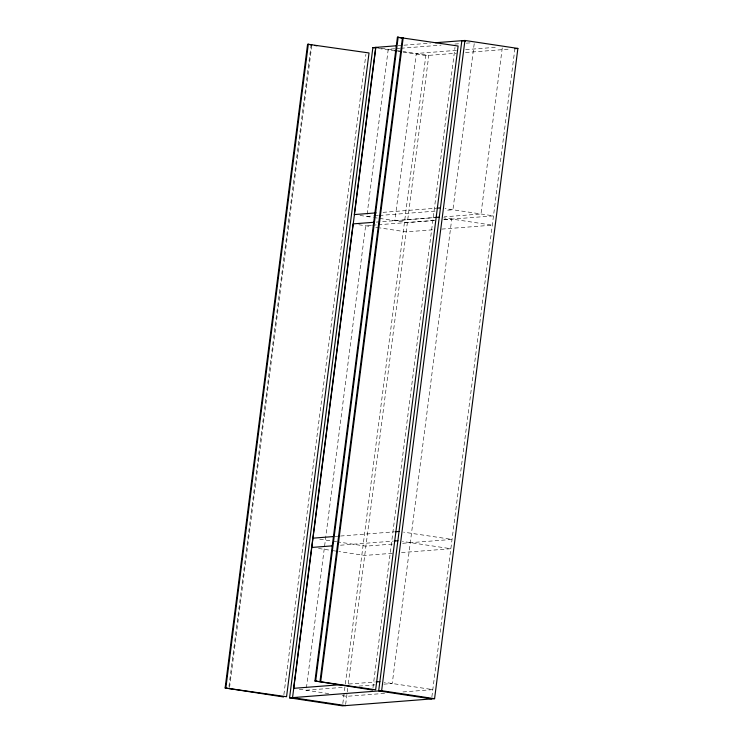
<?xml version="1.0" encoding="UTF-8"?>
<svg xmlns="http://www.w3.org/2000/svg" width="743" height="743" viewBox="0 0 743 743"><rect width="100%" height="100%" fill="white"/><g stroke="black" fill="none" stroke-linecap="round" stroke-linejoin="round"><path stroke-width="0.56" stroke-dasharray="3.71 2.79" d="M228.965 686.383L311.141 44.914M229.559 687.479L311.735 46.001M283.882 694.668L365.909 54.341M306.422 687.916L365.63 225.761L371.37 225.305M367.116 214.179L388.236 49.261L395.127 48.722M342.82 703.547L345.179 685.139M345.328 683.987L425.823 55.604L456.351 53.227M345.644 704.466L347.111 692.959M347.26 691.807L347.705 688.352M348.291 683.755L428.795 55.372L402.882 51.471M372.977 687.721L455.004 47.403M474.21 43.698L452.942 209.758L444.899 210.38M502.259 47.923L480.981 213.984L444.24 216.845M431.878 696.841L514.908 48.666M398.192 45.648L402.79 45.295M403.941 45.202L430.411 43.14M396.279 48.639L399.725 48.369M400.867 48.276L441.063 45.147M454.837 44.069L459.434 43.716M466.325 43.178L472.065 42.732M456.471 50.357L416.284 53.487L394.858 220.699L435.054 217.569M465.657 49.642L497.81 47.134M465.536 52.512L510.32 49.029M383.016 212.349L435.955 208.244M366.819 216.464L373.71 215.934M374.853 215.841L378.298 215.572M379.45 215.479L435.714 211.096M376.199 222.101L434.757 217.532M372.522 225.222L377.11 224.86M378.261 224.776L434.525 220.392M443.71 219.677L451.753 219.046L392.248 683.504L383.063 684.219M434.934 220.439L407.368 222.584L379.209 218.34M444.119 219.714L493.491 215.869L444.983 208.56M432.593 229.81L406.18 231.872L380.267 227.962M441.779 229.095L492.303 225.157L443.794 217.848M334.787 536.465L339.384 536.112M340.535 536.019L394.505 531.812M340.489 545.213L393.307 541.099M392.332 544.09L365.918 546.151L337.759 541.898M402.669 543.282L452.041 539.437L403.598 532.137M392.285 553.294L364.729 555.439L338.817 551.529M401.48 552.578L450.852 548.724L402.409 541.424M348.736 684.034L375.261 681.99M306.135 690.219L344.028 687.266M358.953 686.105L375.029 684.851M384.577 693.377L346.684 696.33L342.179 695.652M402.947 691.947L432.807 689.615L384.289 682.306M381.419 48.23L396.121 50.45M397.245 50.617L401.749 51.304M378.503 48.471L396.53 51.193M397.654 51.36L402.158 52.038M403.291 52.214L425.823 55.604M359.993 215.442L372.447 217.318M373.571 217.485L378.076 218.163M358.804 224.73L371.259 226.606M375.763 227.284L379.144 227.795M319.731 539.186L332.121 541.053M333.254 541.22L336.625 541.731M318.543 548.473L332.056 550.507M333.189 550.684L337.694 551.362M299.308 689.188L328.657 693.609"/><path stroke-width="1.11" d="M225.12 687.981L307.583 44.209L369.03 52.957L286.557 696.73L225.12 687.981L283.585 696.962M225.863 687.925L308.326 44.153M435.444 42.722L464.932 40.456L517.88 48.434L434.581 698.68L342.523 705.85L289.575 697.863L372.875 47.626L396.4 45.769M375.837 47.394L292.547 697.64L345.495 705.618M314.948 680.978L397.421 37.206L458.115 46.02L375.652 689.792L314.948 680.978L372.68 690.024M315.691 680.922L398.164 37.15M319.982 681.572L402.455 37.8M320.725 681.507L403.198 37.735M289.575 697.863L381.633 690.693L464.932 40.456M311.141 44.914L311.884 44.859L308.661 44.366M514.908 48.666L517.88 48.434M376.125 212.879L354.309 214.578L375.726 47.376L378.094 47.738M436.986 208.142L440.543 207.891M373.905 222.278L353.12 223.875L293.624 688.334L340.814 684.674M435.797 217.43L439.354 217.179M312.97 538.164L333.644 536.557M395.647 531.728L399.093 531.459M311.781 547.452L332.455 545.845M394.459 541.015L397.904 540.746M376.302 681.888L379.859 681.637M465.341 41.19L461.849 40.67L378.67 690.925L431.618 698.912M372.875 47.626L375.122 47.961M314.568 45.425L316.862 45.778M381.633 690.693L434.581 698.68M397.421 37.206L402.632 38.181"/></g></svg>
